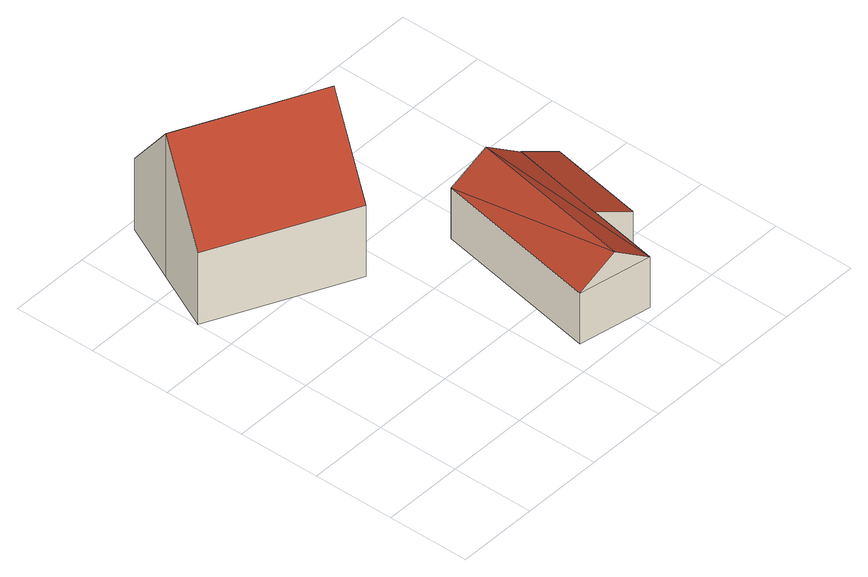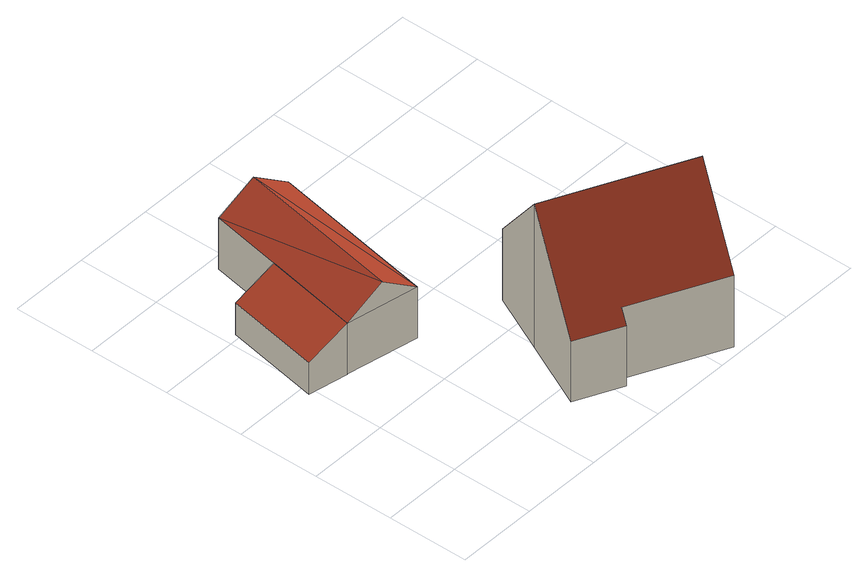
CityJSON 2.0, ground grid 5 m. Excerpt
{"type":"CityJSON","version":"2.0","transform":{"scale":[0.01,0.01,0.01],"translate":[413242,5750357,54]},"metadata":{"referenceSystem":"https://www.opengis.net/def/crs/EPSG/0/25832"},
"CityObjects":{
"building1":{"type":"Building","attributes":{"Gemeindeschluessel":"05570040","Geometrietyp2DReferenz":"3000","function":"31001_1000","roofType":"3100","measuredHeight":9.59},"address":[{"country":"Germany","locality":"Sendenhorst","thoroughfareNumber":"17","thoroughfareName":"West I"}],"geometry":[{"type":"Solid","lod":"2","boundaries":[[[[0,1,2,3]],[[4,5,1,0]],[[6,7,5,4]],[[8,9,7,6]],[[10,11,9,8]],[[12,13,11,10]],[[14,15,13,12]],[[3,2,15,14]],[[8,6,4,10]],[[0,3,14,12,10,4]],[[1,5,7,9,11,13,15,2]]]],"semantics":{"surfaces":[{"type":"WallSurface"},{"type":"RoofSurface"},{"type":"GroundSurface"}],"values":[[0,0,0,0,0,0,0,0,1,1,2]]}}]},
"building2":{"type":"Building","attributes":{"Gemeindeschluessel":"05570040","Geometrietyp2DReferenz":"3000","function":"31001_2460","roofType":"3100","measuredHeight":4.94},"geometry":[{"type":"Solid","lod":"2","boundaries":[[[[16,17,18,19]],[[20,21,17,16]],[[22,23,21,20]],[[19,18,23,22]],[[16,24,20]],[[22,25,19]],[[16,19,25]],[[25,24,16]],[[24,25,22]],[[22,20,24]],[[17,21,23,18]]]],"semantics":{"surfaces":[{"type":"WallSurface"},{"type":"RoofSurface"},{"type":"GroundSurface"}],"values":[[0,0,0,0,0,0,1,1,1,1,2]]}}]},
"building3":{"type":"Building","attributes":{"Gemeindeschluessel":"05570040","Geometrietyp2DReferenz":"3000","function":"51009_1610","roofType":"2100","measuredHeight":3.42},"geometry":[{"type":"Solid","lod":"2","boundaries":[[[[26,27,28,29]],[[30,31,27,26]],[[32,33,31,30]],[[29,28,33,32]],[[30,26,29,32]],[[27,31,33,28]]]],"semantics":{"surfaces":[{"type":"WallSurface"},{"type":"RoofSurface"},{"type":"GroundSurface"}],"values":[[0,0,0,0,1,2]]}}]}
},
"vertices":[
[1219,2104,490],[1219,2104,87],[942,2237,87],[942,2237,490],[1018,1686,1046],[1018,1686,87],[843,1323,563],[843,1323,87],[4,1727,563],[4,1727,87],[179,2090,1046],[179,2090,87],[354,2453,563],[354,2453,87],[916,2182,563],[916,2182,87],
[1599,71,426],[1599,71,87],[1795,1102,87],[1795,1102,426],[1153,155,426],[1153,155,87],[1349,1187,426],[1349,1187,87],[1376,113,581],[1572,1144,581],
[1683,513,427],[1683,513,84],[1928,466,84],[1928,466,295],[1795,1102,427],[1795,1102,84],[2040,1055,295],[2040,1055,84]
]}
